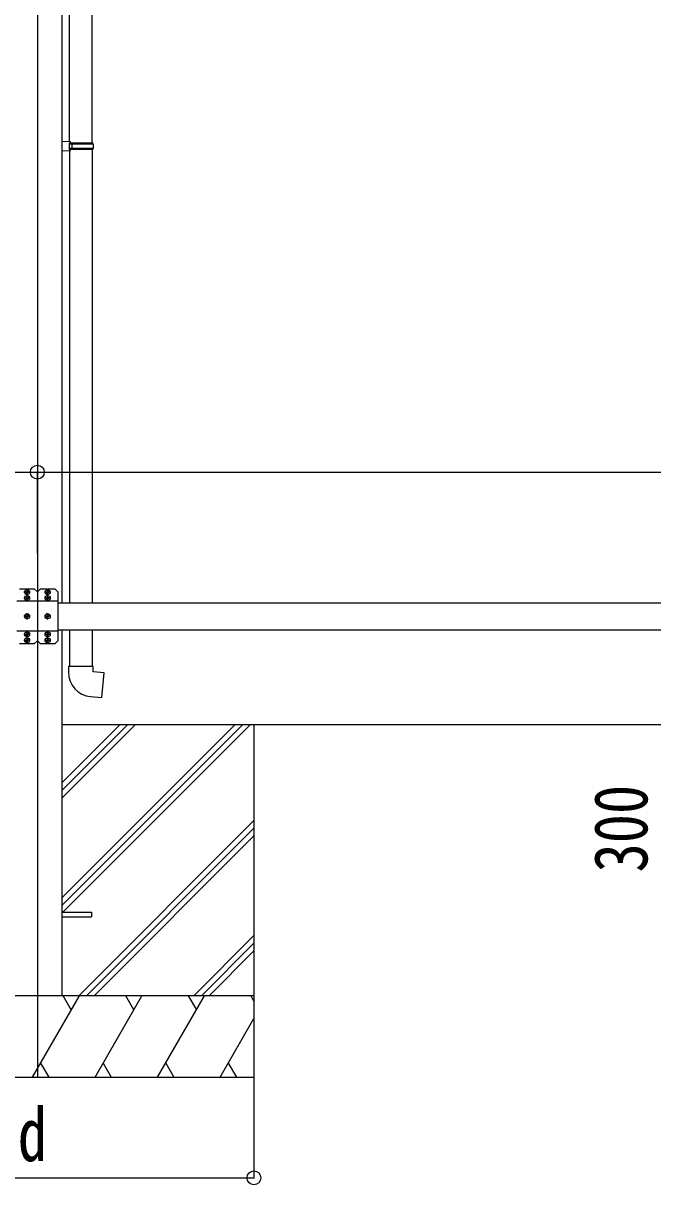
# Model space of a CAD drawing. Units: millimetres, scale not verified. Extents: x -12615 to 12615, y -8910 to 8910.
# Drawn here: x -4230 to -3068, y -5936 to -3794 of the extents above; entities that cross this region are included whole.
import ezdxf
from ezdxf.enums import TextEntityAlignment as Align

# ---------------------------------------------------------------- set-up
doc = ezdxf.new("R2010")
doc.units = ezdxf.units.MM
doc.header["$LTSCALE"] = 40
for name, color, linetype in [('0-3_YKK_12', 2, 'Continuous'), ('0-4_YKK_13', 4, 'Continuous'), ('0-5_YKK_A1', 4, 'Continuous'), ('0-6_YKK_D', 6, 'Continuous')]:
    doc.layers.add(name, color=color, linetype=linetype)
doc.styles.add('ＭＳ ゴシック', font='')
doc.styles.get('ＭＳ ゴシック').set_extended_font_data('MS Gothic')

msp = doc.modelspace()

# ---------------------------------------------------------------- linework, layer by layer
at = {"layer": '0-3_YKK_12'}
for p, q in [((-4203.7, -2563.41), (-4203.7, -5737.82)), ((-4222.7, -4849.05), (-4222.7, -4837.58)), ((-4184.7, -4849.05), (-4184.7, -4837.58)), ((-4216.97, -4843.32), (-4228.44, -4843.32)), ((-4216.97, -4854.32), (-4228.44, -4854.32)), ((-4222.7, -4860.05), (-4222.7, -4848.58)), ((-4178.97, -4843.32), (-4190.44, -4843.32)), ((-4178.97, -4854.32), (-4190.44, -4854.32)), ((-4184.7, -4860.05), (-4184.7, -4848.58)), ((-4222.7, -4893.55), (-4222.7, -4882.08)), ((-4184.7, -4893.55), (-4184.7, -4882.08)), ((-4216.97, -4887.82), (-4228.44, -4887.82)), ((-4178.97, -4887.82), (-4190.44, -4887.82)), ((-4216.97, -4921.32), (-4228.44, -4921.32)), ((-4222.7, -4927.05), (-4222.7, -4915.58)), ((-4222.7, -4938.05), (-4222.7, -4926.58)), ((-4178.97, -4921.32), (-4190.44, -4921.32)), ((-4184.7, -4927.05), (-4184.7, -4915.58)), ((-4184.7, -4938.05), (-4184.7, -4926.58)), ((-4216.97, -4932.32), (-4228.44, -4932.32)), ((-4178.97, -4932.32), (-4190.44, -4932.32))]:
    msp.add_line(p, q, dxfattribs=at)
at = {"layer": '0-4_YKK_13'}
for p, q in [((-4144.5, -4012.44), (-4144.5, -3170.3)), ((-4102.5, -4015), (-4102.5, -3167.74)), ((-4142.5, -4012.5), (-4158.5, -4012.03)), ((-4158.5, -4012.03), (-4158.5, -4029.97)), ((-4142.5, -4014.5), (-4144.5, -4014.5)), ((-4101.5, -4015), (-4144.5, -4015)), ((-4100.5, -4017), (-4144.5, -4017)), ((-4100.5, -4025), (-4144.5, -4025)), ((-4101.5, -4027), (-4144.5, -4027)), ((-4142.5, -4014.5), (-4142.5, -4012.5)), ((-4140.03, -4017), (-4139.6, -4015)), ((-4102.5, -4027), (-4102.5, -4862.82)), ((-4100.5, -4017), (-4101.5, -4015)), ((-4100.5, -4025), (-4101.5, -4027)), ((-4100.5, -4017), (-4100.5, -4025)), ((-4142.5, -4029.5), (-4158.5, -4029.97)), ((-4144.5, -4029.55), (-4144.5, -4862.82)), ((-4142.5, -4029.5), (-4142.5, -4027.5)), ((-4223.42, -4837.82), (-4236.7, -4837.82)), ((-4223.3, -4840.94), (-4223.32, -4841.98)), ((-4222.11, -4840.94), (-4222.09, -4841.98)), ((-4208.7, -4837.82), (-4221.99, -4837.82)), ((-4208.7, -4837.82), (-4203.7, -4842.82)), ((-4198.7, -4837.82), (-4203.7, -4842.82)), ((-4185.42, -4837.82), (-4198.7, -4837.82)), ((-4185.3, -4840.94), (-4185.32, -4841.98)), ((-4184.11, -4840.94), (-4184.09, -4841.98)), ((-4170.7, -4837.82), (-4183.99, -4837.82)), ((-4170.7, -4837.82), (-4165.7, -4842.82)), ((-4203.7, -4860.22), (-4241.7, -4860.22)), ((-4225.08, -4842.72), (-4224.04, -4842.71)), ((-4225.08, -4843.91), (-4224.04, -4843.93)), ((-4225.08, -4853.72), (-4224.04, -4853.71)), ((-4225.08, -4854.91), (-4224.04, -4854.93)), ((-4224.04, -4842.71), (-4223.43, -4842.59)), ((-4224.04, -4843.93), (-4223.43, -4844.05)), ((-4224.04, -4853.71), (-4223.43, -4853.59)), ((-4224.04, -4854.93), (-4223.43, -4855.05)), ((-4223.32, -4841.98), (-4223.43, -4842.59)), ((-4223.32, -4844.66), (-4223.43, -4844.05)), ((-4223.32, -4852.98), (-4223.43, -4853.59)), ((-4223.32, -4855.66), (-4223.43, -4855.05)), ((-4223.3, -4845.69), (-4223.32, -4844.66)), ((-4223.3, -4851.94), (-4223.32, -4852.98)), ((-4223.3, -4856.69), (-4223.32, -4855.66)), ((-4222.11, -4845.69), (-4222.09, -4844.66)), ((-4222.11, -4851.94), (-4222.09, -4852.98)), ((-4222.11, -4856.69), (-4222.09, -4855.66)), ((-4222.09, -4841.98), (-4221.98, -4842.59)), ((-4222.09, -4844.66), (-4221.98, -4844.05)), ((-4222.09, -4852.98), (-4221.98, -4853.59)), ((-4222.09, -4855.66), (-4221.98, -4855.05)), ((-4221.37, -4842.71), (-4221.98, -4842.59)), ((-4221.37, -4843.93), (-4221.98, -4844.05)), ((-4221.37, -4853.71), (-4221.98, -4853.59)), ((-4221.37, -4854.93), (-4221.98, -4855.05)), ((-4220.33, -4842.72), (-4221.37, -4842.71)), ((-4220.33, -4843.91), (-4221.37, -4843.93)), ((-4220.33, -4853.72), (-4221.37, -4853.71)), ((-4220.33, -4854.91), (-4221.37, -4854.93)), ((-4203.7, -4842.82), (-4203.7, -4873.1)), ((-4203.7, -4842.82), (-4203.7, -4873.1)), ((-4165.7, -4860.22), (-4203.7, -4860.22)), ((-4187.08, -4842.72), (-4186.04, -4842.71)), ((-4187.08, -4843.91), (-4186.04, -4843.93)), ((-4187.08, -4853.72), (-4186.04, -4853.71)), ((-4187.08, -4854.91), (-4186.04, -4854.93)), ((-4186.04, -4842.71), (-4185.43, -4842.59)), ((-4186.04, -4843.93), (-4185.43, -4844.05)), ((-4186.04, -4853.71), (-4185.43, -4853.59)), ((-4186.04, -4854.93), (-4185.43, -4855.05)), ((-4185.32, -4841.98), (-4185.43, -4842.59)), ((-4185.32, -4844.66), (-4185.43, -4844.05)), ((-4185.32, -4852.98), (-4185.43, -4853.59)), ((-4185.32, -4855.66), (-4185.43, -4855.05)), ((-4185.3, -4845.69), (-4185.32, -4844.66)), ((-4185.3, -4851.94), (-4185.32, -4852.98)), ((-4185.3, -4856.69), (-4185.32, -4855.66)), ((-4184.11, -4845.69), (-4184.09, -4844.66)), ((-4184.11, -4851.94), (-4184.09, -4852.98)), ((-4184.11, -4856.69), (-4184.09, -4855.66)), ((-4184.09, -4841.98), (-4183.98, -4842.59)), ((-4184.09, -4844.66), (-4183.98, -4844.05)), ((-4184.09, -4852.98), (-4183.98, -4853.59)), ((-4184.09, -4855.66), (-4183.98, -4855.05)), ((-4183.37, -4842.71), (-4183.98, -4842.59)), ((-4183.37, -4843.93), (-4183.98, -4844.05)), ((-4183.37, -4853.71), (-4183.98, -4853.59)), ((-4183.37, -4854.93), (-4183.98, -4855.05)), ((-4182.33, -4842.72), (-4183.37, -4842.71)), ((-4182.33, -4843.91), (-4183.37, -4843.93)), ((-4182.33, -4853.72), (-4183.37, -4853.71)), ((-4182.33, -4854.91), (-4183.37, -4854.93)), ((-4165.7, -4842.82), (-4165.7, -4873.1)), ((-4165.7, -4874.53), (-4165.7, -4901.1)), ((-4225.08, -4887.22), (-4224.04, -4887.21)), ((-4225.08, -4888.41), (-4224.04, -4888.43)), ((-4224.04, -4887.21), (-4223.43, -4887.09)), ((-4224.04, -4888.43), (-4223.43, -4888.55)), ((-4223.32, -4886.48), (-4223.43, -4887.09)), ((-4223.32, -4889.16), (-4223.43, -4888.55)), ((-4223.3, -4885.44), (-4223.32, -4886.48)), ((-4223.3, -4890.19), (-4223.32, -4889.16)), ((-4222.11, -4885.44), (-4222.09, -4886.48)), ((-4222.11, -4890.19), (-4222.09, -4889.16)), ((-4222.09, -4886.48), (-4221.98, -4887.09)), ((-4222.09, -4889.16), (-4221.98, -4888.55)), ((-4221.37, -4887.21), (-4221.98, -4887.09)), ((-4221.37, -4888.43), (-4221.98, -4888.55)), ((-4220.33, -4887.22), (-4221.37, -4887.21)), ((-4220.33, -4888.41), (-4221.37, -4888.43)), ((-4203.7, -4902.53), (-4203.7, -4932.82)), ((-4203.7, -4902.53), (-4203.7, -4932.82)), ((-4187.08, -4887.22), (-4186.04, -4887.21)), ((-4187.08, -4888.41), (-4186.04, -4888.43)), ((-4186.04, -4887.21), (-4185.43, -4887.09)), ((-4186.04, -4888.43), (-4185.43, -4888.55)), ((-4185.32, -4886.48), (-4185.43, -4887.09)), ((-4185.32, -4889.16), (-4185.43, -4888.55)), ((-4185.3, -4885.44), (-4185.32, -4886.48)), ((-4185.3, -4890.19), (-4185.32, -4889.16)), ((-4184.11, -4885.44), (-4184.09, -4886.48)), ((-4184.11, -4890.19), (-4184.09, -4889.16)), ((-4184.09, -4886.48), (-4183.98, -4887.09)), ((-4184.09, -4889.16), (-4183.98, -4888.55)), ((-4183.37, -4887.21), (-4183.98, -4887.09)), ((-4183.37, -4888.43), (-4183.98, -4888.55)), ((-4182.33, -4887.22), (-4183.37, -4887.21)), ((-4182.33, -4888.41), (-4183.37, -4888.43)), ((-4165.7, -4902.53), (-4165.7, -4932.82)), ((-4203.7, -4915.42), (-4241.7, -4915.42)), ((-4225.08, -4920.72), (-4224.04, -4920.71)), ((-4225.08, -4921.91), (-4224.04, -4921.93)), ((-4224.04, -4920.71), (-4223.43, -4920.59)), ((-4224.04, -4921.93), (-4223.43, -4922.05)), ((-4223.32, -4919.98), (-4223.43, -4920.59)), ((-4223.32, -4922.66), (-4223.43, -4922.05)), ((-4223.3, -4918.94), (-4223.32, -4919.98)), ((-4223.3, -4923.69), (-4223.32, -4922.66)), ((-4222.11, -4918.94), (-4222.09, -4919.98)), ((-4222.11, -4923.69), (-4222.09, -4922.66)), ((-4222.09, -4919.98), (-4221.98, -4920.59)), ((-4222.09, -4922.66), (-4221.98, -4922.05)), ((-4221.37, -4920.71), (-4221.98, -4920.59)), ((-4221.37, -4921.93), (-4221.98, -4922.05)), ((-4220.33, -4920.72), (-4221.37, -4920.71)), ((-4220.33, -4921.91), (-4221.37, -4921.93)), ((-4165.7, -4915.42), (-4203.7, -4915.42)), ((-4187.08, -4920.72), (-4186.04, -4920.71)), ((-4187.08, -4921.91), (-4186.04, -4921.93)), ((-4186.04, -4920.71), (-4185.43, -4920.59)), ((-4186.04, -4921.93), (-4185.43, -4922.05)), ((-4185.32, -4919.98), (-4185.43, -4920.59)), ((-4185.32, -4922.66), (-4185.43, -4922.05)), ((-4185.3, -4918.94), (-4185.32, -4919.98)), ((-4185.3, -4923.69), (-4185.32, -4922.66)), ((-4184.11, -4918.94), (-4184.09, -4919.98)), ((-4184.11, -4923.69), (-4184.09, -4922.66)), ((-4184.09, -4919.98), (-4183.98, -4920.59)), ((-4184.09, -4922.66), (-4183.98, -4922.05)), ((-4183.37, -4920.71), (-4183.98, -4920.59)), ((-4183.37, -4921.93), (-4183.98, -4922.05)), ((-4182.33, -4920.72), (-4183.37, -4920.71)), ((-4182.33, -4921.91), (-4183.37, -4921.93)), ((-4144.5, -4912.82), (-4144.5, -4980.25)), ((-4102.5, -4912.82), (-4102.5, -4980.25)), ((-4236.7, -4937.82), (-4223.42, -4937.82)), ((-4225.08, -4931.72), (-4224.04, -4931.71)), ((-4225.08, -4932.91), (-4224.04, -4932.93)), ((-4224.04, -4931.71), (-4223.43, -4931.59)), ((-4224.04, -4932.93), (-4223.43, -4933.05)), ((-4223.32, -4930.98), (-4223.43, -4931.59)), ((-4223.32, -4933.66), (-4223.43, -4933.05)), ((-4223.3, -4929.94), (-4223.32, -4930.98)), ((-4223.3, -4934.69), (-4223.32, -4933.66)), ((-4222.11, -4929.94), (-4222.09, -4930.98)), ((-4222.11, -4934.69), (-4222.09, -4933.66)), ((-4222.09, -4930.98), (-4221.98, -4931.59)), ((-4222.09, -4933.66), (-4221.98, -4933.05)), ((-4221.99, -4937.82), (-4208.7, -4937.82)), ((-4221.37, -4931.71), (-4221.98, -4931.59)), ((-4221.37, -4932.93), (-4221.98, -4933.05)), ((-4220.33, -4931.72), (-4221.37, -4931.71)), ((-4220.33, -4932.91), (-4221.37, -4932.93)), ((-4208.7, -4937.82), (-4203.7, -4932.82)), ((-4198.7, -4937.82), (-4203.7, -4932.82)), ((-4198.7, -4937.82), (-4185.42, -4937.82)), ((-4187.08, -4931.72), (-4186.04, -4931.71)), ((-4187.08, -4932.91), (-4186.04, -4932.93)), ((-4186.04, -4931.71), (-4185.43, -4931.59)), ((-4186.04, -4932.93), (-4185.43, -4933.05)), ((-4185.32, -4930.98), (-4185.43, -4931.59)), ((-4185.32, -4933.66), (-4185.43, -4933.05)), ((-4185.3, -4929.94), (-4185.32, -4930.98)), ((-4185.3, -4934.69), (-4185.32, -4933.66)), ((-4184.11, -4929.94), (-4184.09, -4930.98)), ((-4184.11, -4934.69), (-4184.09, -4933.66)), ((-4184.09, -4930.98), (-4183.98, -4931.59)), ((-4184.09, -4933.66), (-4183.98, -4933.05)), ((-4183.99, -4937.82), (-4170.7, -4937.82)), ((-4183.37, -4931.71), (-4183.98, -4931.59)), ((-4183.37, -4932.93), (-4183.98, -4933.05)), ((-4182.33, -4931.72), (-4183.37, -4931.71)), ((-4182.33, -4932.91), (-4183.37, -4932.93)), ((-4170.7, -4937.82), (-4165.7, -4932.82)), ((-4100.5, -4980.25), (-4146.5, -4980.25)), ((-4146.5, -4980.25), (-4146.5, -4991.16)), ((-4100.5, -4990.25), (-4100.5, -4980.25)), ((-4158.5, -5433.32), (-4103.7, -5433.32)), ((-4103.7, -5433.32), (-4103.7, -5442.32)), ((-4158.5, -5442.32), (-4103.7, -5442.32))]:
    msp.add_line(p, q, dxfattribs=at)
for points in [[(-4142.5, -4027.5), (-4144.5, -4027.5), (-4144.5, -4014.5)], [(-4140.03, -4017), (-4140.03, -4025), (-4139.6, -4027)], [(-4105.43, -5035.99), (-4084.59, -5037.82), (-4080.58, -4991.99), (-4100.5, -4990.25)]]:
    msp.add_lwpolyline(points, dxfattribs=at)
for centre in [(-4222.7, -4843.32), (-4184.7, -4843.32), (-4222.7, -4854.32), (-4184.7, -4854.32), (-4222.7, -4887.82), (-4184.7, -4887.82), (-4222.7, -4921.32), (-4184.7, -4921.32), (-4222.7, -4932.32), (-4184.7, -4932.32)]:
    msp.add_circle(centre, 4.74, dxfattribs=at)
for centre, radius, start, end in [((-4222.7, -4837.12), 1, 224.427, 315.573), ((-4222.7, -4843.32), 2.45, 75.9892, 104.0108), ((-4184.7, -4837.12), 1, 224.427, 315.573), ((-4184.7, -4843.32), 2.45, 75.9892, 104.0108), ((-4222.7, -4843.32), 2.45, 165.9892, 194.0108), ((-4222.7, -4854.32), 2.45, 165.9892, 194.0108), ((-4222.7, -4843.32), 2.45, 255.9892, 284.0108), ((-4222.7, -4854.32), 2.45, 75.9892, 104.0108), ((-4222.7, -4854.32), 2.45, 255.9892, 284.0108), ((-4222.7, -4843.32), 2.45, 345.9892, 14.0108), ((-4222.7, -4854.32), 2.45, 345.9892, 14.0108), ((-4184.7, -4843.32), 2.45, 165.9892, 194.0108), ((-4184.7, -4854.32), 2.45, 165.9892, 194.0108), ((-4184.7, -4843.32), 2.45, 255.9892, 284.0108), ((-4184.7, -4854.32), 2.45, 75.9892, 104.0108), ((-4184.7, -4854.32), 2.45, 255.9892, 284.0108), ((-4184.7, -4843.32), 2.45, 345.9892, 14.0108), ((-4184.7, -4854.32), 2.45, 345.9892, 14.0108), ((-4165, -4873.82), 1, 134.427, 225.573), ((-4222.7, -4887.82), 2.45, 165.9892, 194.0108), ((-4222.7, -4887.82), 2.45, 75.9892, 104.0108), ((-4222.7, -4887.82), 2.45, 255.9892, 284.0108), ((-4222.7, -4887.82), 2.45, 345.9892, 14.0108), ((-4184.7, -4887.82), 2.45, 165.9892, 194.0108), ((-4184.7, -4887.82), 2.45, 75.9892, 104.0108), ((-4184.7, -4887.82), 2.45, 255.9892, 284.0108), ((-4184.7, -4887.82), 2.45, 345.9892, 14.0108), ((-4165, -4901.82), 1, 134.427, 225.573), ((-4222.7, -4921.32), 2.45, 165.9892, 194.0108), ((-4222.7, -4921.32), 2.45, 75.9892, 104.0108), ((-4222.7, -4921.32), 2.45, 255.9892, 284.0108), ((-4222.7, -4921.32), 2.45, 345.9892, 14.0108), ((-4184.7, -4921.32), 2.45, 165.9892, 194.0108), ((-4184.7, -4921.32), 2.45, 75.9892, 104.0108), ((-4184.7, -4921.32), 2.45, 255.9892, 284.0108), ((-4184.7, -4921.32), 2.45, 345.9892, 14.0108), ((-4222.7, -4932.32), 2.45, 165.9892, 194.0108), ((-4222.7, -4937.12), 1, 224.427, 315.573), ((-4222.7, -4932.32), 2.45, 75.9892, 104.0108), ((-4222.7, -4932.32), 2.45, 255.9892, 284.0108), ((-4222.7, -4932.32), 2.45, 345.9892, 14.0108), ((-4184.7, -4932.32), 2.45, 165.9892, 194.0108), ((-4184.7, -4937.12), 1, 224.427, 315.573), ((-4184.7, -4932.32), 2.45, 75.9892, 104.0108), ((-4184.7, -4932.32), 2.45, 255.9892, 284.0108), ((-4184.7, -4932.32), 2.45, 345.9892, 14.0108), ((-4101.5, -4991.16), 45, 180, 265)]:
    msp.add_arc(centre, radius, start, end, dxfattribs=at)
at = {"layer": '0-5_YKK_A1'}
for p, q in [((-4158.5, -2958.82), (-4158.5, -4862.82)), ((-4165.7, -4862.82), (-2790.7, -4862.82)), ((-4165.7, -4912.82), (-2790.7, -4912.82)), ((-4158.5, -4912.82), (-4158.5, -5587.82)), ((-4158.7, -5407.29), (-3839.23, -5087.82)), ((-4158.7, -5421.43), (-3825.08, -5087.82)), ((-4158.7, -5223.45), (-4023.07, -5087.82)), ((-4158.7, -5209.3), (-4037.22, -5087.82)), ((-4158.7, -5195.16), (-4051.36, -5087.82)), ((-1384.9, -5087.82), (-4158.5, -5087.82)), ((-4156.44, -5433.32), (-3810.94, -5087.82)), ((-3803.9, -5087.82), (-3803.9, -5737.82)), ((-4127.1, -5587.82), (-3803.9, -5264.63)), ((-4112.95, -5587.82), (-3803.9, -5278.77)), ((-4098.81, -5587.82), (-3803.9, -5292.91)), ((-3914.96, -5587.82), (-3803.9, -5476.76)), ((-3900.82, -5587.82), (-3803.9, -5490.9)), ((-3886.68, -5587.82), (-3803.9, -5505.04)), ((-3803.9, -5587.82), (-4603.9, -5587.82)), ((-4212.75, -5737.82), (-4126.15, -5587.82)), ((-4141.15, -5613.8), (-4156.15, -5587.81)), ((-4097.28, -5737.82), (-4010.68, -5587.82)), ((-4025.68, -5613.8), (-4040.68, -5587.82)), ((-3981.81, -5737.82), (-3895.21, -5587.82)), ((-3925.21, -5587.82), (-3910.21, -5613.8)), ((-3809.74, -5587.82), (-3803.9, -5597.92)), ((-3866.34, -5737.82), (-3803.9, -5629.68)), ((-4197.75, -5711.84), (-4182.75, -5737.82)), ((-4082.28, -5711.84), (-4067.28, -5737.82)), ((-3966.81, -5711.84), (-3951.81, -5737.82)), ((-3851.34, -5711.84), (-3836.34, -5737.82)), ((-4603.9, -5737.82), (-3803.9, -5737.82))]:
    msp.add_line(p, q, dxfattribs=at)
at = {"layer": '0-6_YKK_D'}
for p, q in [((-7077.7, -4622.07), (-4203.7, -4622.07)), ((-4203.7, -4772.07), (-4203.7, -4621.07)), ((-4203.7, -4771.07), (-4203.7, -4621.07)), ((-4203.7, -4622.07), (-1339.7, -4622.07)), ((-3803.9, -5723.6), (-3803.9, -5924.53)), ((-4603.9, -5923.53), (-3803.9, -5923.53))]:
    msp.add_line(p, q, dxfattribs=at)
for centre in [(-4203.7, -4622.07), (-4203.7, -4622.07), (-3803.9, -5923.53)]:
    msp.add_circle(centre, 12.75, dxfattribs=at)

# ---------------------------------------------------------------- texts
at = {"layer": '0-6_YKK_D', "style": 'ＭＳ ゴシック', "width": 0.8}
msp.add_text('300', height=98.97, rotation=90, dxfattribs=at).set_placement((-3048, -5360.22), align=Align.BOTTOM_LEFT)
msp.add_text('d', height=98.97, dxfattribs=at).set_placement((-4239.9, -5922.23), align=Align.BOTTOM_LEFT)

doc.saveas('drawing.dxf')
